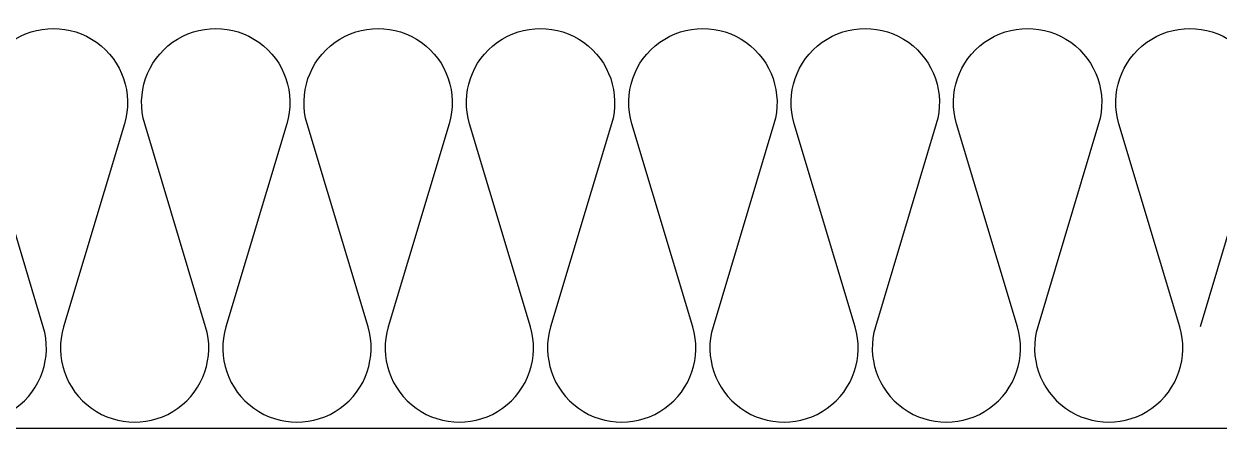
# Model space of a CAD drawing. Header units: millimetres. Extents: x 1448 to 104164, y -19509 to -89.
# Drawn here: x 43242.1 to 43463, y -848.7 to -773.9 of the extents above; entities that cross this region are included whole.
import ezdxf

# ---------------------------------------------------------------- set-up
doc = ezdxf.new("R2010")
doc.units = ezdxf.units.MM
doc.header["$LTSCALE"] = 60
doc.header["$MEASUREMENT"] = 0
doc.layers.get('0').update_dxf_attribs({"linetype": 'CONTINUOUS'})
doc.layers.add('8', color=8, linetype='CONTINUOUS')
doc.layers.add('FIN', color=6, linetype='CONTINUOUS')

# ---------------------------------------------------------------- blocks, each defined once
blk = doc.blocks.new('insul1')
blk.add_lwpolyline([(8.881784197001252e-16, 0.2499999999999991, 1.344030650891056), (0.3500000000000014, 0.2499999999999991), (0.2000000000000002, 0.7499999999999991, -1.344030650891056), (0.5500000000000007, 0.7499999999999991), (0.4000000000000012, 0.2499999999999991)], format="xyb")

msp = doc.modelspace()

# ---------------------------------------------------------------- linework, layer by layer
at = {"layer": 'FIN', "ltscale": 0.1}
msp.add_line((42979.4769450055, -848.6743189131766, 18.96996953817429), (43469.47694496825, -848.674318853572, 18.96996953817429), dxfattribs=at)

# ---------------------------------------------------------------- block references
at = {"layer": '8', "ltscale": 10000, "xscale": 75, "yscale": 75, "zscale": 75, "row_count": 1, "column_count": 16, "row_spacing": 0, "column_spacing": 30}
msp.add_blockref('insul1', (42979.4769450055, -848.6743189131766), dxfattribs=at)

doc.saveas('drawing.dxf')
